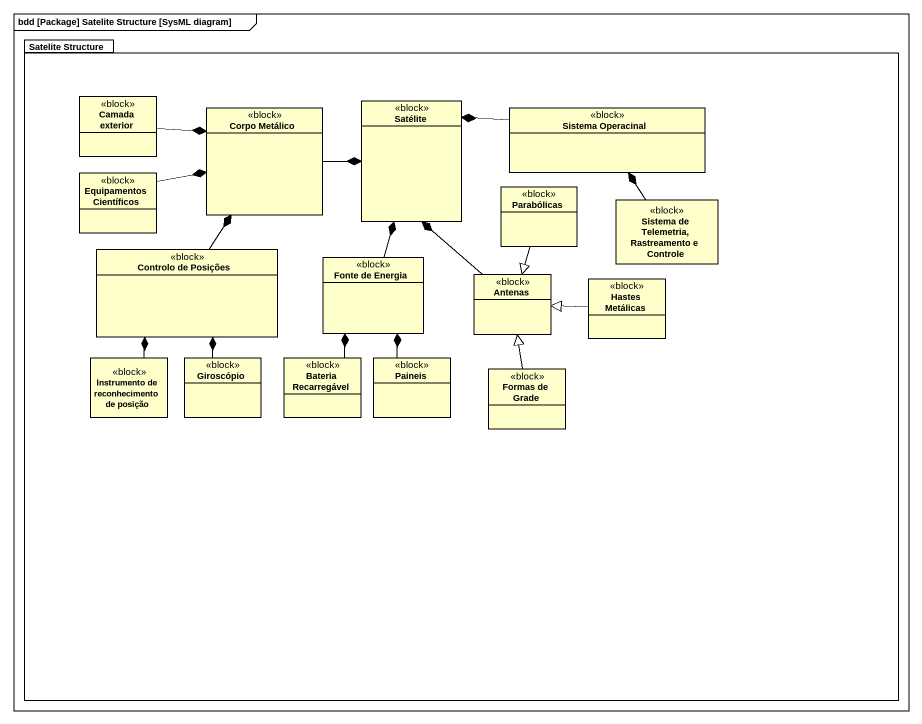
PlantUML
@startuml
mainframe bdd [Package] Satelite Structure [SysML diagram]
hide circle
hide empty members
package "Satelite Structure" as Satelite_Structure {
  class "Camada exterior" as Camada_exterior <<block>>
  class "Corpo Metálico" as Corpo_Metálico <<block>>
  class Satélite <<block>>
  class "Sistema Operacinal" as Sistema_Operacinal <<block>>
  class "Equipamentos Científicos" as Equipamentos_Científicos <<block>>
  class Parabólicas <<block>>
  class "Sistema de Telemetria, Rastreamento e Controle" as Sistema_de_Telemetria <<block>>
  class "Controlo de Posições" as Controlo_de_Posições <<block>>
  class "Fonte de Energia" as Fonte_de_Energia <<block>>
  class Antenas <<block>>
  class "Hastes Metálicas" as Hastes_Metálicas <<block>>
  class "Instrumento de reconhecimento de posição" as Instrumento_de <<block>>
  class Giroscópio <<block>>
  class "Bateria Recarregável" as Bateria_Recarregável <<block>>
  class Paineis <<block>>
  class "Formas de Grade" as Formas_de_Grade <<block>>
}
Camada_exterior -right-* Corpo_Metálico
Corpo_Metálico -right-* Satélite
Sistema_Operacinal -left-* Satélite
Equipamentos_Científicos -right-* Corpo_Metálico
Parabólicas --|> Antenas
Sistema_de_Telemetria -up-* Sistema_Operacinal
Controlo_de_Posições -up-* Corpo_Metálico
Fonte_de_Energia -up-* Satélite
Antenas -up-* Satélite
Hastes_Metálicas -left-|> Antenas
Instrumento_de -up-* Controlo_de_Posições
Giroscópio -up-* Controlo_de_Posições
Bateria_Recarregável -up-* Fonte_de_Energia
Paineis -up-* Fonte_de_Energia
Formas_de_Grade -up-|> Antenas
@enduml
